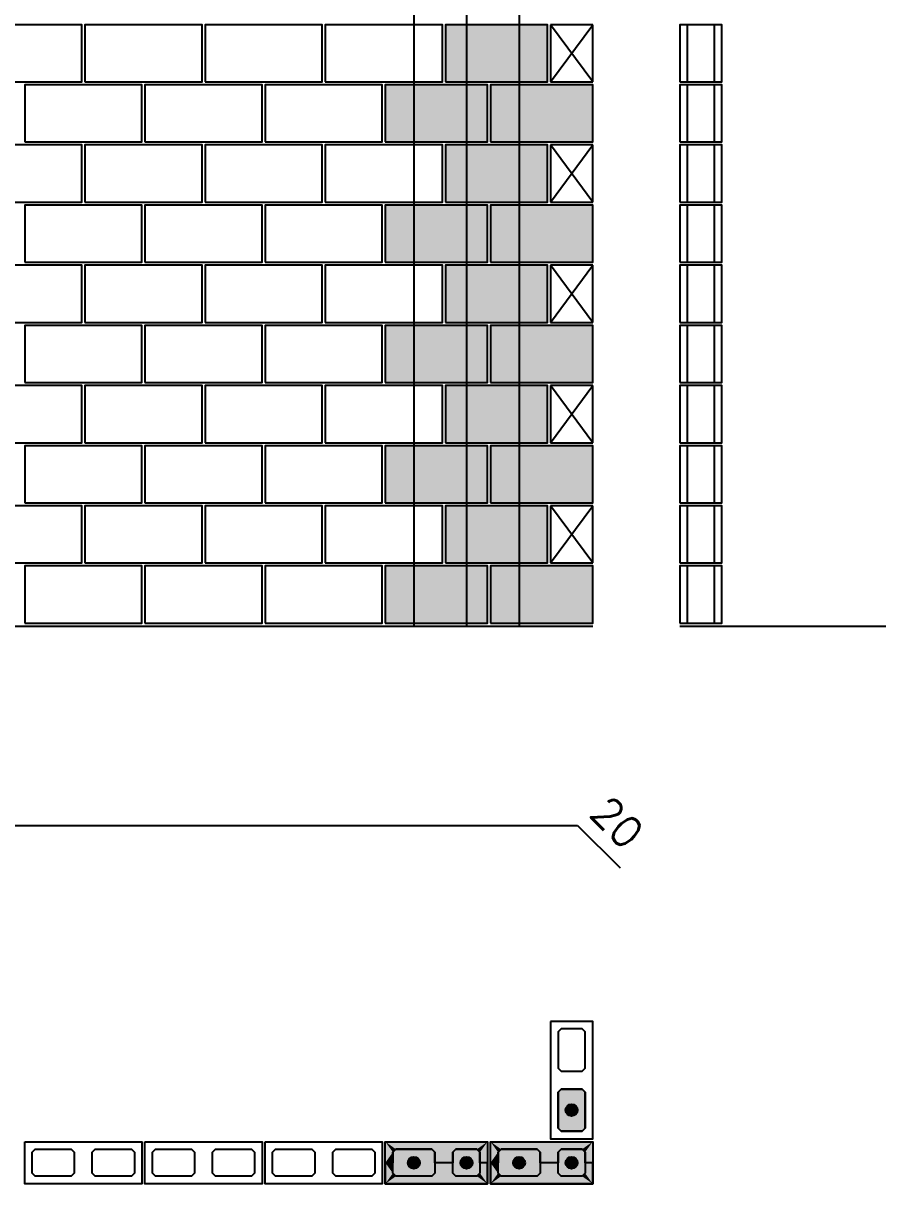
# Model space of a CAD drawing. Extents: x -1.9 to 86, y -1.6 to 60.9.
# Drawn here: x 45.45 to 51.19, y 45.51 to 53.23 of the extents above; entities that cross this region are included whole.
import ezdxf

# ---------------------------------------------------------------- set-up
doc = ezdxf.new("R2010")
doc.units = 0
doc.header["$MEASUREMENT"] = 0
for name, color, linetype in [('PENA_01', 1, 'CONTINUOUS'), ('PENA_02', 2, 'CONTINUOUS'), ('PENA_03', 3, 'CONTINUOUS'), ('PENA_05', 5, 'CONTINUOUS'), ('PENA_11', 252, 'CONTINUOUS'), ('PENA_21', 100, 'CONTINUOUS')]:
    doc.layers.add(name, color=color, linetype=linetype)
doc.styles.get("Standard").update_dxf_attribs({"font": 'ROMANS.SHX'})

msp = doc.modelspace()

# ---------------------------------------------------------------- linework, layer by layer
at = {"layer": 'PENA_01', "linetype": 'Continuous'}
for points in [[(49.026996, 46.537314), (49.006996, 46.517314), (49.006996, 46.277314), (49.026996, 46.257314), (49.166996, 46.257314), (49.186996, 46.277314), (49.186996, 46.517314), (49.166996, 46.537314), (49.026996, 46.537314)], [(49.026996, 46.137314), (49.006996, 46.117314), (49.006996, 45.877314), (49.026996, 45.857314), (49.166996, 45.857314), (49.186996, 45.877314), (49.186996, 46.117314), (49.166996, 46.137314), (49.026996, 46.137314)], [(45.506996, 45.717314), (45.526996, 45.737314), (45.766996, 45.737314), (45.786996, 45.717314), (45.786996, 45.577314), (45.766996, 45.557314), (45.526996, 45.557314), (45.506996, 45.577314), (45.506996, 45.717314)], [(45.906996, 45.717314), (45.926996, 45.737314), (46.166996, 45.737314), (46.186996, 45.717314), (46.186996, 45.577314), (46.166996, 45.557314), (45.926996, 45.557314), (45.906996, 45.577314), (45.906996, 45.717314)], [(46.306996, 45.717314), (46.326996, 45.737314), (46.566996, 45.737314), (46.586996, 45.717314), (46.586996, 45.577314), (46.566996, 45.557314), (46.326996, 45.557314), (46.306996, 45.577314), (46.306996, 45.717314)], [(46.706996, 45.717314), (46.726996, 45.737314), (46.966996, 45.737314), (46.986996, 45.717314), (46.986996, 45.577314), (46.966996, 45.557314), (46.726996, 45.557314), (46.706996, 45.577314), (46.706996, 45.717314)], [(47.106996, 45.717314), (47.126996, 45.737314), (47.366996, 45.737314), (47.386996, 45.717314), (47.386996, 45.577314), (47.366996, 45.557314), (47.126996, 45.557314), (47.106996, 45.577314), (47.106996, 45.717314)], [(47.506996, 45.717314), (47.526996, 45.737314), (47.766996, 45.737314), (47.786996, 45.717314), (47.786996, 45.577314), (47.766996, 45.557314), (47.526996, 45.557314), (47.506996, 45.577314), (47.506996, 45.717314)], [(48.166996, 45.557314), (47.926996, 45.557314), (47.906996, 45.577314), (47.906996, 45.717314), (47.926996, 45.737314), (48.166996, 45.737314), (48.186996, 45.717314), (48.186996, 45.577314), (48.166996, 45.557314)], [(48.466996, 45.557314), (48.326996, 45.557314), (48.306996, 45.577314), (48.306996, 45.717314), (48.326996, 45.737314), (48.466996, 45.737314), (48.486996, 45.717314), (48.486996, 45.577314), (48.466996, 45.557314)], [(48.866996, 45.557314), (48.626996, 45.557314), (48.606996, 45.577314), (48.606996, 45.717314), (48.626996, 45.737314), (48.866996, 45.737314), (48.886996, 45.717314), (48.886996, 45.577314), (48.866996, 45.557314)], [(49.166996, 45.557314), (49.026996, 45.557314), (49.006996, 45.577314), (49.006996, 45.717314), (49.026996, 45.737314), (49.166996, 45.737314), (49.186996, 45.717314), (49.186996, 45.577314), (49.166996, 45.557314)]]:
    msp.add_lwpolyline(points, dxfattribs=at)
at = {"layer": 'PENA_02', "linetype": 'Continuous'}
for p, q in [((49.236996, 53.216295), (48.956996, 53.216295)), ((48.956996, 53.216295), (48.956996, 52.836295)), ((49.236996, 52.836295), (49.236996, 53.216295)), ((48.956996, 52.836295), (49.236996, 52.836295)), ((49.236996, 52.416295), (48.956996, 52.416295)), ((48.956996, 52.416295), (48.956996, 52.036295)), ((49.236996, 52.036295), (49.236996, 52.416295)), ((48.956996, 52.036295), (49.236996, 52.036295)), ((49.236996, 51.616295), (48.956996, 51.616295)), ((48.956996, 51.616295), (48.956996, 51.236295)), ((49.236996, 51.236295), (49.236996, 51.616295)), ((48.956996, 51.236295), (49.236996, 51.236295)), ((49.236996, 50.816295), (48.956996, 50.816295)), ((48.956996, 50.816295), (48.956996, 50.436295)), ((49.236996, 50.436295), (49.236996, 50.816295)), ((48.956996, 50.436295), (49.236996, 50.436295)), ((49.236996, 50.016295), (48.956996, 50.016295)), ((48.956996, 50.016295), (48.956996, 49.636295)), ((49.236996, 49.636295), (49.236996, 50.016295)), ((48.956996, 49.636295), (49.236996, 49.636295)), ((39.256996, 49.216295), (49.236996, 49.216295))]:
    msp.add_line(p, q, dxfattribs=at)
for points in [[(45.056996, 52.836295), (45.836996, 52.836295), (45.836996, 53.216295), (45.056996, 53.216295), (45.056996, 52.836295)], [(45.856996, 52.836295), (46.636996, 52.836295), (46.636996, 53.216295), (45.856996, 53.216295), (45.856996, 52.836295)], [(46.656996, 52.836295), (47.436996, 52.836295), (47.436996, 53.216295), (46.656996, 53.216295), (46.656996, 52.836295)], [(47.456996, 52.836295), (48.236996, 52.836295), (48.236996, 53.216295), (47.456996, 53.216295), (47.456996, 52.836295)], [(48.256996, 52.836295), (48.936996, 52.836295), (48.936996, 53.216295), (48.256996, 53.216295), (48.256996, 52.836295)], [(45.456996, 52.436295), (46.236996, 52.436295), (46.236996, 52.816295), (45.456996, 52.816295), (45.456996, 52.436295)], [(46.256996, 52.436295), (47.036996, 52.436295), (47.036996, 52.816295), (46.256996, 52.816295), (46.256996, 52.436295)], [(47.056996, 52.436295), (47.836996, 52.436295), (47.836996, 52.816295), (47.056996, 52.816295), (47.056996, 52.436295)], [(47.856996, 52.436295), (48.536996, 52.436295), (48.536996, 52.816295), (47.856996, 52.816295), (47.856996, 52.436295)], [(48.556996, 52.436295), (49.236996, 52.436295), (49.236996, 52.816295), (48.556996, 52.816295), (48.556996, 52.436295)], [(45.056996, 52.036295), (45.836996, 52.036295), (45.836996, 52.416295), (45.056996, 52.416295), (45.056996, 52.036295)], [(45.856996, 52.036295), (46.636996, 52.036295), (46.636996, 52.416295), (45.856996, 52.416295), (45.856996, 52.036295)], [(46.656996, 52.036295), (47.436996, 52.036295), (47.436996, 52.416295), (46.656996, 52.416295), (46.656996, 52.036295)], [(47.456996, 52.036295), (48.236996, 52.036295), (48.236996, 52.416295), (47.456996, 52.416295), (47.456996, 52.036295)], [(48.256996, 52.036295), (48.936996, 52.036295), (48.936996, 52.416295), (48.256996, 52.416295), (48.256996, 52.036295)], [(45.456996, 51.636295), (46.236996, 51.636295), (46.236996, 52.016295), (45.456996, 52.016295), (45.456996, 51.636295)], [(46.256996, 51.636295), (47.036996, 51.636295), (47.036996, 52.016295), (46.256996, 52.016295), (46.256996, 51.636295)], [(47.056996, 51.636295), (47.836996, 51.636295), (47.836996, 52.016295), (47.056996, 52.016295), (47.056996, 51.636295)], [(47.856996, 51.636295), (48.536996, 51.636295), (48.536996, 52.016295), (47.856996, 52.016295), (47.856996, 51.636295)], [(48.556996, 51.636295), (49.236996, 51.636295), (49.236996, 52.016295), (48.556996, 52.016295), (48.556996, 51.636295)], [(45.056996, 51.236295), (45.836996, 51.236295), (45.836996, 51.616295), (45.056996, 51.616295), (45.056996, 51.236295)], [(45.856996, 51.236295), (46.636996, 51.236295), (46.636996, 51.616295), (45.856996, 51.616295), (45.856996, 51.236295)], [(46.656996, 51.236295), (47.436996, 51.236295), (47.436996, 51.616295), (46.656996, 51.616295), (46.656996, 51.236295)], [(47.456996, 51.236295), (48.236996, 51.236295), (48.236996, 51.616295), (47.456996, 51.616295), (47.456996, 51.236295)], [(48.256996, 51.236295), (48.936996, 51.236295), (48.936996, 51.616295), (48.256996, 51.616295), (48.256996, 51.236295)], [(45.456996, 50.836295), (46.236996, 50.836295), (46.236996, 51.216295), (45.456996, 51.216295), (45.456996, 50.836295)], [(46.256996, 50.836295), (47.036996, 50.836295), (47.036996, 51.216295), (46.256996, 51.216295), (46.256996, 50.836295)], [(47.056996, 50.836295), (47.836996, 50.836295), (47.836996, 51.216295), (47.056996, 51.216295), (47.056996, 50.836295)], [(47.856996, 50.836295), (48.536996, 50.836295), (48.536996, 51.216295), (47.856996, 51.216295), (47.856996, 50.836295)], [(48.556996, 50.836295), (49.236996, 50.836295), (49.236996, 51.216295), (48.556996, 51.216295), (48.556996, 50.836295)], [(45.056996, 50.436295), (45.836996, 50.436295), (45.836996, 50.816295), (45.056996, 50.816295), (45.056996, 50.436295)], [(45.856996, 50.436295), (46.636996, 50.436295), (46.636996, 50.816295), (45.856996, 50.816295), (45.856996, 50.436295)], [(46.656996, 50.436295), (47.436996, 50.436295), (47.436996, 50.816295), (46.656996, 50.816295), (46.656996, 50.436295)], [(47.456996, 50.436295), (48.236996, 50.436295), (48.236996, 50.816295), (47.456996, 50.816295), (47.456996, 50.436295)], [(48.256996, 50.436295), (48.936996, 50.436295), (48.936996, 50.816295), (48.256996, 50.816295), (48.256996, 50.436295)], [(45.456996, 50.036295), (46.236996, 50.036295), (46.236996, 50.416295), (45.456996, 50.416295), (45.456996, 50.036295)], [(46.256996, 50.036295), (47.036996, 50.036295), (47.036996, 50.416295), (46.256996, 50.416295), (46.256996, 50.036295)], [(47.056996, 50.036295), (47.836996, 50.036295), (47.836996, 50.416295), (47.056996, 50.416295), (47.056996, 50.036295)], [(47.856996, 50.036295), (48.536996, 50.036295), (48.536996, 50.416295), (47.856996, 50.416295), (47.856996, 50.036295)], [(48.556996, 50.036295), (49.236996, 50.036295), (49.236996, 50.416295), (48.556996, 50.416295), (48.556996, 50.036295)], [(45.056996, 49.636295), (45.836996, 49.636295), (45.836996, 50.016295), (45.056996, 50.016295), (45.056996, 49.636295)], [(45.856996, 49.636295), (46.636996, 49.636295), (46.636996, 50.016295), (45.856996, 50.016295), (45.856996, 49.636295)], [(46.656996, 49.636295), (47.436996, 49.636295), (47.436996, 50.016295), (46.656996, 50.016295), (46.656996, 49.636295)], [(47.456996, 49.636295), (48.236996, 49.636295), (48.236996, 50.016295), (47.456996, 50.016295), (47.456996, 49.636295)], [(48.256996, 49.636295), (48.936996, 49.636295), (48.936996, 50.016295), (48.256996, 50.016295), (48.256996, 49.636295)], [(45.456996, 49.236295), (46.236996, 49.236295), (46.236996, 49.616295), (45.456996, 49.616295), (45.456996, 49.236295)], [(46.256996, 49.236295), (47.036996, 49.236295), (47.036996, 49.616295), (46.256996, 49.616295), (46.256996, 49.236295)], [(47.056996, 49.236295), (47.836996, 49.236295), (47.836996, 49.616295), (47.056996, 49.616295), (47.056996, 49.236295)], [(47.856996, 49.236295), (48.536996, 49.236295), (48.536996, 49.616295), (47.856996, 49.616295), (47.856996, 49.236295)], [(48.556996, 49.236295), (49.236996, 49.236295), (49.236996, 49.616295), (48.556996, 49.616295), (48.556996, 49.236295)], [(48.956996, 46.587314), (48.956996, 45.807314), (49.236996, 45.807314), (49.236996, 46.587314), (48.956996, 46.587314)], [(45.456996, 45.787314), (46.236996, 45.787314), (46.236996, 45.507314), (45.456996, 45.507314), (45.456996, 45.787314)], [(46.256996, 45.787314), (47.036996, 45.787314), (47.036996, 45.507314), (46.256996, 45.507314), (46.256996, 45.787314)], [(47.056996, 45.787314), (47.836996, 45.787314), (47.836996, 45.507314), (47.056996, 45.507314), (47.056996, 45.787314)], [(48.536996, 45.507314), (47.856996, 45.507314), (47.856996, 45.787314), (48.536996, 45.787314), (48.536996, 45.507314)], [(49.236996, 45.507314), (48.556996, 45.507314), (48.556996, 45.787314), (49.236996, 45.787314), (49.236996, 45.507314)]]:
    msp.add_lwpolyline(points, dxfattribs=at)
at = {"layer": 'PENA_03', "linetype": 'Continuous'}
for p, q in [((48.956996, 52.836295), (49.236996, 53.216295)), ((49.236996, 52.836295), (48.956996, 53.216295)), ((49.866996, 52.836295), (49.866996, 53.216295)), ((50.046996, 52.836295), (50.046996, 53.216295)), ((49.866996, 52.436295), (49.866996, 52.816295)), ((50.046996, 52.436295), (50.046996, 52.816295)), ((48.956996, 52.036295), (49.236996, 52.416295)), ((49.236996, 52.036295), (48.956996, 52.416295)), ((49.866996, 52.036295), (49.866996, 52.416295)), ((50.046996, 52.036295), (50.046996, 52.416295)), ((49.866996, 51.636295), (49.866996, 52.016295)), ((50.046996, 51.636295), (50.046996, 52.016295)), ((48.956996, 51.236295), (49.236996, 51.616295)), ((49.236996, 51.236295), (48.956996, 51.616295)), ((49.866996, 51.236295), (49.866996, 51.616295)), ((50.046996, 51.236295), (50.046996, 51.616295)), ((49.866996, 50.836295), (49.866996, 51.216295)), ((50.046996, 50.836295), (50.046996, 51.216295)), ((48.956996, 50.436295), (49.236996, 50.816295)), ((49.236996, 50.436295), (48.956996, 50.816295)), ((49.866996, 50.436295), (49.866996, 50.816295)), ((50.046996, 50.436295), (50.046996, 50.816295)), ((49.866996, 50.036295), (49.866996, 50.416295)), ((50.046996, 50.036295), (50.046996, 50.416295)), ((48.956996, 49.636295), (49.236996, 50.016295)), ((49.236996, 49.636295), (48.956996, 50.016295)), ((49.866996, 49.636295), (49.866996, 50.016295)), ((50.046996, 49.636295), (50.046996, 50.016295)), ((49.866996, 49.236295), (49.866996, 49.616295)), ((50.046996, 49.236295), (50.046996, 49.616295)), ((49.816996, 49.216295), (51.187675, 49.216295))]:
    msp.add_line(p, q, dxfattribs=at)
for points in [[(49.816996, 52.836295), (50.096996, 52.836295), (50.096996, 53.216295), (49.816996, 53.216295), (49.816996, 52.836295)], [(49.816996, 52.436295), (50.096996, 52.436295), (50.096996, 52.816295), (49.816996, 52.816295), (49.816996, 52.436295)], [(49.816996, 52.036295), (50.096996, 52.036295), (50.096996, 52.416295), (49.816996, 52.416295), (49.816996, 52.036295)], [(49.816996, 51.636295), (50.096996, 51.636295), (50.096996, 52.016295), (49.816996, 52.016295), (49.816996, 51.636295)], [(49.816996, 51.236295), (50.096996, 51.236295), (50.096996, 51.616295), (49.816996, 51.616295), (49.816996, 51.236295)], [(49.816996, 50.836295), (50.096996, 50.836295), (50.096996, 51.216295), (49.816996, 51.216295), (49.816996, 50.836295)], [(49.816996, 50.436295), (50.096996, 50.436295), (50.096996, 50.816295), (49.816996, 50.816295), (49.816996, 50.436295)], [(49.816996, 50.036295), (50.096996, 50.036295), (50.096996, 50.416295), (49.816996, 50.416295), (49.816996, 50.036295)], [(49.816996, 49.636295), (50.096996, 49.636295), (50.096996, 50.016295), (49.816996, 50.016295), (49.816996, 49.636295)], [(49.816996, 49.236295), (50.096996, 49.236295), (50.096996, 49.616295), (49.816996, 49.616295), (49.816996, 49.236295)], [(49.026996, 45.857314), (49.006996, 45.877314), (49.006996, 46.117314), (49.026996, 46.137314), (49.166996, 46.137314), (49.186996, 46.117314), (49.186996, 45.877314), (49.166996, 45.857314), (49.026996, 45.857314)], [(48.186996, 45.577314), (48.166996, 45.557314), (47.926996, 45.557314), (47.906996, 45.577314), (47.906996, 45.717314), (47.926996, 45.737314), (48.166996, 45.737314), (48.186996, 45.717314), (48.186996, 45.577314)], [(48.486996, 45.577314), (48.466996, 45.557314), (48.326996, 45.557314), (48.306996, 45.577314), (48.306996, 45.717314), (48.326996, 45.737314), (48.466996, 45.737314), (48.486996, 45.717314), (48.486996, 45.577314)], [(48.886996, 45.577314), (48.866996, 45.557314), (48.626996, 45.557314), (48.606996, 45.577314), (48.606996, 45.717314), (48.626996, 45.737314), (48.866996, 45.737314), (48.886996, 45.717314), (48.886996, 45.577314)], [(49.186996, 45.577314), (49.166996, 45.557314), (49.026996, 45.557314), (49.006996, 45.577314), (49.006996, 45.717314), (49.026996, 45.737314), (49.166996, 45.737314), (49.186996, 45.717314), (49.186996, 45.577314)]]:
    msp.add_lwpolyline(points, dxfattribs=at)
for centre in [(49.096996, 45.997314), (48.046996, 45.647314), (48.396996, 45.647314), (48.746996, 45.647314), (49.096996, 45.647314)]:
    msp.add_circle(centre, 0.04, dxfattribs=at)
for points in [[(49.136996, 45.997314), (49.076996, 46.031955), (49.059408, 46.010995)], [(49.136996, 45.997314), (49.059408, 46.010995), (49.059408, 45.983634)], [(49.136996, 45.997314), (49.103942, 46.036707), (49.076996, 46.031955)], [(49.136996, 45.997314), (49.127638, 46.023026), (49.103942, 46.036707)], [(49.136996, 45.997314), (49.059408, 45.983634), (49.076996, 45.962673)], [(49.136996, 45.997314), (49.076996, 45.962673), (49.103942, 45.957922)], [(49.136996, 45.997314), (49.103942, 45.957922), (49.127638, 45.971603)], [(49.136996, 45.997314), (49.127638, 45.971603), (49.136996, 45.997314)], [(48.086996, 45.647314), (48.026996, 45.681955), (48.009408, 45.660995)], [(48.086996, 45.647314), (48.009408, 45.660995), (48.009408, 45.633634)], [(48.086996, 45.647314), (48.009408, 45.633634), (48.026996, 45.612673)], [(48.086996, 45.647314), (48.053942, 45.686707), (48.026996, 45.681955)], [(48.086996, 45.647314), (48.026996, 45.612673), (48.053942, 45.607922)], [(48.086996, 45.647314), (48.077638, 45.673026), (48.053942, 45.686707)], [(48.086996, 45.647314), (48.053942, 45.607922), (48.077638, 45.621603)], [(48.086996, 45.647314), (48.077638, 45.621603), (48.086996, 45.647314)], [(48.436996, 45.647314), (48.376996, 45.681955), (48.359408, 45.660995)], [(48.436996, 45.647314), (48.359408, 45.660995), (48.359408, 45.633634)], [(48.436996, 45.647314), (48.359408, 45.633634), (48.376996, 45.612673)], [(48.436996, 45.647314), (48.403942, 45.686707), (48.376996, 45.681955)], [(48.436996, 45.647314), (48.376996, 45.612673), (48.403942, 45.607922)], [(48.436996, 45.647314), (48.427638, 45.673026), (48.403942, 45.686707)], [(48.436996, 45.647314), (48.403942, 45.607922), (48.427638, 45.621603)], [(48.436996, 45.647314), (48.427638, 45.621603), (48.436996, 45.647314)], [(48.786996, 45.647314), (48.726996, 45.681955), (48.709408, 45.660995)], [(48.786996, 45.647314), (48.709408, 45.660995), (48.709408, 45.633634)], [(48.786996, 45.647314), (48.709408, 45.633634), (48.726996, 45.612673)], [(48.786996, 45.647314), (48.753942, 45.686707), (48.726996, 45.681955)], [(48.786996, 45.647314), (48.726996, 45.612673), (48.753942, 45.607922)], [(48.786996, 45.647314), (48.777638, 45.673026), (48.753942, 45.686707)], [(48.786996, 45.647314), (48.753942, 45.607922), (48.777638, 45.621603)], [(48.786996, 45.647314), (48.777638, 45.621603), (48.786996, 45.647314)], [(49.136996, 45.647314), (49.076996, 45.681955), (49.059408, 45.660995)], [(49.136996, 45.647314), (49.059408, 45.660995), (49.059408, 45.633634)], [(49.136996, 45.647314), (49.059408, 45.633634), (49.076996, 45.612673)], [(49.136996, 45.647314), (49.103942, 45.686707), (49.076996, 45.681955)], [(49.136996, 45.647314), (49.076996, 45.612673), (49.103942, 45.607922)], [(49.136996, 45.647314), (49.127638, 45.673026), (49.103942, 45.686707)], [(49.136996, 45.647314), (49.103942, 45.607922), (49.127638, 45.621603)], [(49.136996, 45.647314), (49.127638, 45.621603), (49.136996, 45.647314)]]:
    msp.add_solid(points, dxfattribs=at)
at = {"layer": 'PENA_05', "linetype": 'Continuous'}
for p, q in [((39.356996, 47.890642), (49.136996, 47.891004)), ((49.136996, 47.891004), (49.419839, 47.608161))]:
    msp.add_line(p, q, dxfattribs=at)
for points in [[(48.046996, 55.856295), (48.046996, 49.216295)], [(48.396996, 55.856295), (48.396996, 49.216295)], [(48.746996, 55.856295), (48.746996, 49.216295)]]:
    msp.add_lwpolyline(points, dxfattribs=at)
at = {"layer": 'PENA_11', "linetype": 'Continuous'}
for points in [[(49.026996, 45.857314), (49.006996, 46.117314), (49.026996, 46.137314)], [(49.026996, 45.857314), (49.006996, 45.877314), (49.006996, 46.117314)], [(49.026996, 45.857314), (49.026996, 46.137314), (49.166996, 46.137314)], [(49.026996, 45.857314), (49.166996, 46.137314), (49.186996, 46.117314)], [(49.026996, 45.857314), (49.186996, 46.117314), (49.186996, 45.877314)], [(49.026996, 45.857314), (49.186996, 45.877314), (49.166996, 45.857314)], [(49.026996, 45.857314), (49.166996, 45.857314), (49.026996, 45.857314)], [(48.186996, 45.577314), (47.906996, 45.717314), (47.926996, 45.737314)], [(48.186996, 45.577314), (47.906996, 45.577314), (47.906996, 45.717314)], [(48.186996, 45.577314), (47.926996, 45.737314), (48.166996, 45.737314)], [(48.186996, 45.577314), (48.166996, 45.737314), (48.186996, 45.717314)], [(48.186996, 45.577314), (48.186996, 45.717314), (48.186996, 45.577314)], [(48.486996, 45.577314), (48.306996, 45.717314), (48.326996, 45.737314)], [(48.486996, 45.577314), (48.306996, 45.577314), (48.306996, 45.717314)], [(48.486996, 45.577314), (48.326996, 45.737314), (48.466996, 45.737314)], [(48.486996, 45.577314), (48.466996, 45.737314), (48.486996, 45.717314)], [(48.486996, 45.577314), (48.486996, 45.717314), (48.486996, 45.577314)], [(48.886996, 45.577314), (48.606996, 45.717314), (48.626996, 45.737314)], [(48.886996, 45.577314), (48.606996, 45.577314), (48.606996, 45.717314)], [(48.886996, 45.577314), (48.626996, 45.737314), (48.866996, 45.737314)], [(48.886996, 45.577314), (48.866996, 45.737314), (48.886996, 45.717314)], [(48.886996, 45.577314), (48.886996, 45.717314), (48.886996, 45.577314)], [(49.186996, 45.577314), (49.006996, 45.717314), (49.026996, 45.737314)], [(49.186996, 45.577314), (49.006996, 45.577314), (49.006996, 45.717314)], [(49.186996, 45.577314), (49.026996, 45.737314), (49.166996, 45.737314)], [(49.186996, 45.577314), (49.166996, 45.737314), (49.186996, 45.717314)], [(49.186996, 45.577314), (49.186996, 45.717314), (49.186996, 45.577314)], [(48.186996, 45.577314), (47.926996, 45.557314), (47.906996, 45.577314)], [(48.186996, 45.577314), (48.166996, 45.557314), (47.926996, 45.557314)], [(48.486996, 45.577314), (48.326996, 45.557314), (48.306996, 45.577314)], [(48.486996, 45.577314), (48.466996, 45.557314), (48.326996, 45.557314)], [(48.886996, 45.577314), (48.626996, 45.557314), (48.606996, 45.577314)], [(48.886996, 45.577314), (48.866996, 45.557314), (48.626996, 45.557314)], [(49.186996, 45.577314), (49.026996, 45.557314), (49.006996, 45.577314)], [(49.186996, 45.577314), (49.166996, 45.557314), (49.026996, 45.557314)]]:
    msp.add_solid(points, dxfattribs=at)
at = {"layer": 'PENA_21', "linetype": 'Continuous'}
for points in [[(48.256996, 52.836295), (48.936996, 52.836295), (48.936996, 53.216295), (48.256996, 53.216295), (48.256996, 52.836295)], [(47.856996, 52.436295), (48.536996, 52.436295), (48.536996, 52.816295), (47.856996, 52.816295), (47.856996, 52.436295)], [(48.556996, 52.436295), (49.236996, 52.436295), (49.236996, 52.816295), (48.556996, 52.816295), (48.556996, 52.436295)], [(48.256996, 52.036295), (48.936996, 52.036295), (48.936996, 52.416295), (48.256996, 52.416295), (48.256996, 52.036295)], [(47.856996, 51.636295), (48.536996, 51.636295), (48.536996, 52.016295), (47.856996, 52.016295), (47.856996, 51.636295)], [(48.556996, 51.636295), (49.236996, 51.636295), (49.236996, 52.016295), (48.556996, 52.016295), (48.556996, 51.636295)], [(48.256996, 51.236295), (48.936996, 51.236295), (48.936996, 51.616295), (48.256996, 51.616295), (48.256996, 51.236295)], [(47.856996, 50.836295), (48.536996, 50.836295), (48.536996, 51.216295), (47.856996, 51.216295), (47.856996, 50.836295)], [(48.556996, 50.836295), (49.236996, 50.836295), (49.236996, 51.216295), (48.556996, 51.216295), (48.556996, 50.836295)], [(48.256996, 50.436295), (48.936996, 50.436295), (48.936996, 50.816295), (48.256996, 50.816295), (48.256996, 50.436295)], [(47.856996, 50.036295), (48.536996, 50.036295), (48.536996, 50.416295), (47.856996, 50.416295), (47.856996, 50.036295)], [(48.556996, 50.036295), (49.236996, 50.036295), (49.236996, 50.416295), (48.556996, 50.416295), (48.556996, 50.036295)], [(48.256996, 49.636295), (48.936996, 49.636295), (48.936996, 50.016295), (48.256996, 50.016295), (48.256996, 49.636295)], [(47.856996, 49.236295), (48.536996, 49.236295), (48.536996, 49.616295), (47.856996, 49.616295), (47.856996, 49.236295)], [(48.556996, 49.236295), (49.236996, 49.236295), (49.236996, 49.616295), (48.556996, 49.616295), (48.556996, 49.236295)], [(48.536996, 45.647314), (48.486996, 45.647314), (48.486996, 45.717314), (48.466996, 45.737314), (48.326996, 45.737314), (48.306996, 45.717314), (48.306996, 45.647314), (48.186996, 45.647314), (48.186996, 45.717314), (48.166996, 45.737314), (47.926996, 45.737314), (47.906996, 45.717314), (47.906996, 45.647314), (47.856996, 45.647314), (47.856996, 45.787314), (48.536996, 45.787314), (48.536996, 45.647314)], [(49.236996, 45.647314), (49.186996, 45.647314), (49.186996, 45.717314), (49.166996, 45.737314), (49.026996, 45.737314), (49.006996, 45.717314), (49.006996, 45.647314), (48.886996, 45.647314), (48.886996, 45.717314), (48.866996, 45.737314), (48.626996, 45.737314), (48.606996, 45.717314), (48.606996, 45.647314), (48.556996, 45.647314), (48.556996, 45.787314), (49.236996, 45.787314), (49.236996, 45.647314)], [(48.536996, 45.647314), (48.486996, 45.647314), (48.486996, 45.577314), (48.466996, 45.557314), (48.326996, 45.557314), (48.306996, 45.577314), (48.306996, 45.647314), (48.186996, 45.647314), (48.186996, 45.577314), (48.166996, 45.557314), (47.926996, 45.557314), (47.906996, 45.577314), (47.906996, 45.647314), (47.856996, 45.647314), (47.856996, 45.507314), (48.536996, 45.507314), (48.536996, 45.647314)], [(49.236996, 45.647314), (49.186996, 45.647314), (49.186996, 45.577314), (49.166996, 45.557314), (49.026996, 45.557314), (49.006996, 45.577314), (49.006996, 45.647314), (48.886996, 45.647314), (48.886996, 45.577314), (48.866996, 45.557314), (48.626996, 45.557314), (48.606996, 45.577314), (48.606996, 45.647314), (48.556996, 45.647314), (48.556996, 45.507314), (49.236996, 45.507314), (49.236996, 45.647314)]]:
    msp.add_lwpolyline(points, dxfattribs=at)
for points in [[(48.256996, 52.836295), (48.936996, 52.836295), (48.936996, 53.216295)], [(48.256996, 52.836295), (48.936996, 53.216295), (48.256996, 53.216295)], [(48.256996, 52.836295), (48.256996, 53.216295), (48.256996, 52.836295)], [(47.856996, 52.436295), (48.536996, 52.436295), (48.536996, 52.816295)], [(47.856996, 52.436295), (48.536996, 52.816295), (47.856996, 52.816295)], [(47.856996, 52.436295), (47.856996, 52.816295), (47.856996, 52.436295)], [(48.556996, 52.436295), (49.236996, 52.436295), (49.236996, 52.816295)], [(48.556996, 52.436295), (49.236996, 52.816295), (48.556996, 52.816295)], [(48.556996, 52.436295), (48.556996, 52.816295), (48.556996, 52.436295)], [(48.256996, 52.036295), (48.936996, 52.036295), (48.936996, 52.416295)], [(48.256996, 52.036295), (48.936996, 52.416295), (48.256996, 52.416295)], [(48.256996, 52.036295), (48.256996, 52.416295), (48.256996, 52.036295)], [(47.856996, 51.636295), (48.536996, 51.636295), (48.536996, 52.016295)], [(47.856996, 51.636295), (48.536996, 52.016295), (47.856996, 52.016295)], [(47.856996, 51.636295), (47.856996, 52.016295), (47.856996, 51.636295)], [(48.556996, 51.636295), (49.236996, 51.636295), (49.236996, 52.016295)], [(48.556996, 51.636295), (49.236996, 52.016295), (48.556996, 52.016295)], [(48.556996, 51.636295), (48.556996, 52.016295), (48.556996, 51.636295)], [(48.256996, 51.236295), (48.936996, 51.236295), (48.936996, 51.616295)], [(48.256996, 51.236295), (48.936996, 51.616295), (48.256996, 51.616295)], [(48.256996, 51.236295), (48.256996, 51.616295), (48.256996, 51.236295)], [(47.856996, 50.836295), (48.536996, 50.836295), (48.536996, 51.216295)], [(47.856996, 50.836295), (48.536996, 51.216295), (47.856996, 51.216295)], [(47.856996, 50.836295), (47.856996, 51.216295), (47.856996, 50.836295)], [(48.556996, 50.836295), (49.236996, 50.836295), (49.236996, 51.216295)], [(48.556996, 50.836295), (49.236996, 51.216295), (48.556996, 51.216295)], [(48.556996, 50.836295), (48.556996, 51.216295), (48.556996, 50.836295)], [(48.256996, 50.436295), (48.936996, 50.436295), (48.936996, 50.816295)], [(48.256996, 50.436295), (48.936996, 50.816295), (48.256996, 50.816295)], [(48.256996, 50.436295), (48.256996, 50.816295), (48.256996, 50.436295)], [(47.856996, 50.036295), (48.536996, 50.036295), (48.536996, 50.416295)], [(47.856996, 50.036295), (48.536996, 50.416295), (47.856996, 50.416295)], [(47.856996, 50.036295), (47.856996, 50.416295), (47.856996, 50.036295)], [(48.556996, 50.036295), (49.236996, 50.036295), (49.236996, 50.416295)], [(48.556996, 50.036295), (49.236996, 50.416295), (48.556996, 50.416295)], [(48.556996, 50.036295), (48.556996, 50.416295), (48.556996, 50.036295)], [(48.256996, 49.636295), (48.936996, 49.636295), (48.936996, 50.016295)], [(48.256996, 49.636295), (48.936996, 50.016295), (48.256996, 50.016295)], [(48.256996, 49.636295), (48.256996, 50.016295), (48.256996, 49.636295)], [(47.856996, 49.236295), (48.536996, 49.236295), (48.536996, 49.616295)], [(47.856996, 49.236295), (48.536996, 49.616295), (47.856996, 49.616295)], [(47.856996, 49.236295), (47.856996, 49.616295), (47.856996, 49.236295)], [(48.556996, 49.236295), (49.236996, 49.236295), (49.236996, 49.616295)], [(48.556996, 49.236295), (49.236996, 49.616295), (48.556996, 49.616295)], [(48.556996, 49.236295), (48.556996, 49.616295), (48.556996, 49.236295)], [(48.536996, 45.787314), (47.926996, 45.737314), (47.856996, 45.787314)], [(47.926996, 45.737314), (47.906996, 45.717314), (47.856996, 45.787314)], [(47.856996, 45.787314), (47.906996, 45.717314), (47.856996, 45.647314)], [(48.166996, 45.737314), (47.926996, 45.737314), (48.536996, 45.787314)], [(48.186996, 45.717314), (48.166996, 45.737314), (48.536996, 45.787314)], [(48.536996, 45.787314), (48.326996, 45.737314), (48.186996, 45.717314)], [(48.536996, 45.787314), (48.466996, 45.737314), (48.326996, 45.737314)], [(48.536996, 45.787314), (48.486996, 45.717314), (48.466996, 45.737314)], [(48.536996, 45.787314), (48.536996, 45.647314), (48.486996, 45.647314)], [(48.536996, 45.787314), (48.486996, 45.647314), (48.486996, 45.717314)], [(49.236996, 45.787314), (48.626996, 45.737314), (48.556996, 45.787314)], [(48.626996, 45.737314), (48.606996, 45.717314), (48.556996, 45.787314)], [(48.556996, 45.787314), (48.606996, 45.717314), (48.556996, 45.647314)], [(48.866996, 45.737314), (48.626996, 45.737314), (49.236996, 45.787314)], [(48.886996, 45.717314), (48.866996, 45.737314), (49.236996, 45.787314)], [(49.236996, 45.787314), (49.026996, 45.737314), (48.886996, 45.717314)], [(49.236996, 45.787314), (49.166996, 45.737314), (49.026996, 45.737314)], [(49.236996, 45.787314), (49.186996, 45.717314), (49.166996, 45.737314)], [(49.236996, 45.787314), (49.236996, 45.647314), (49.186996, 45.647314)], [(49.236996, 45.787314), (49.186996, 45.647314), (49.186996, 45.717314)], [(47.906996, 45.717314), (47.906996, 45.647314), (47.856996, 45.647314)], [(48.186996, 45.647314), (48.186996, 45.717314), (48.326996, 45.737314)], [(48.186996, 45.647314), (48.326996, 45.737314), (48.306996, 45.717314)], [(48.186996, 45.647314), (48.306996, 45.717314), (48.306996, 45.647314)], [(48.606996, 45.717314), (48.606996, 45.647314), (48.556996, 45.647314)], [(48.886996, 45.647314), (48.886996, 45.717314), (49.026996, 45.737314)], [(48.886996, 45.647314), (49.026996, 45.737314), (49.006996, 45.717314)], [(48.886996, 45.647314), (49.006996, 45.717314), (49.006996, 45.647314)], [(47.856996, 45.507314), (47.906996, 45.577314), (47.856996, 45.647314)], [(47.906996, 45.577314), (47.906996, 45.647314), (47.856996, 45.647314)], [(48.186996, 45.647314), (48.186996, 45.577314), (48.326996, 45.557314)], [(48.186996, 45.647314), (48.326996, 45.557314), (48.306996, 45.577314)], [(48.186996, 45.647314), (48.306996, 45.577314), (48.306996, 45.647314)], [(48.536996, 45.507314), (48.536996, 45.647314), (48.486996, 45.647314)], [(48.536996, 45.507314), (48.486996, 45.647314), (48.486996, 45.577314)], [(48.556996, 45.507314), (48.606996, 45.577314), (48.556996, 45.647314)], [(48.606996, 45.577314), (48.606996, 45.647314), (48.556996, 45.647314)], [(48.886996, 45.647314), (48.886996, 45.577314), (49.026996, 45.557314)], [(48.886996, 45.647314), (49.026996, 45.557314), (49.006996, 45.577314)], [(48.886996, 45.647314), (49.006996, 45.577314), (49.006996, 45.647314)], [(49.236996, 45.507314), (49.236996, 45.647314), (49.186996, 45.647314)], [(49.236996, 45.507314), (49.186996, 45.647314), (49.186996, 45.577314)], [(47.926996, 45.557314), (47.906996, 45.577314), (47.856996, 45.507314)], [(48.536996, 45.507314), (47.926996, 45.557314), (47.856996, 45.507314)], [(48.166996, 45.557314), (47.926996, 45.557314), (48.536996, 45.507314)], [(48.186996, 45.577314), (48.166996, 45.557314), (48.536996, 45.507314)], [(48.536996, 45.507314), (48.326996, 45.557314), (48.186996, 45.577314)], [(48.536996, 45.507314), (48.466996, 45.557314), (48.326996, 45.557314)], [(48.536996, 45.507314), (48.486996, 45.577314), (48.466996, 45.557314)], [(48.626996, 45.557314), (48.606996, 45.577314), (48.556996, 45.507314)], [(49.236996, 45.507314), (48.626996, 45.557314), (48.556996, 45.507314)], [(48.866996, 45.557314), (48.626996, 45.557314), (49.236996, 45.507314)], [(48.886996, 45.577314), (48.866996, 45.557314), (49.236996, 45.507314)], [(49.236996, 45.507314), (49.026996, 45.557314), (48.886996, 45.577314)], [(49.236996, 45.507314), (49.166996, 45.557314), (49.026996, 45.557314)], [(49.236996, 45.507314), (49.186996, 45.577314), (49.166996, 45.557314)]]:
    msp.add_solid(points, dxfattribs=at)

# ---------------------------------------------------------------- texts
at = {"layer": 'PENA_03', "linetype": 'Continuous'}
msp.add_text('20', height=0.2, rotation=315, dxfattribs=at).set_placement((49.207707, 47.961715))

doc.saveas('drawing.dxf')
